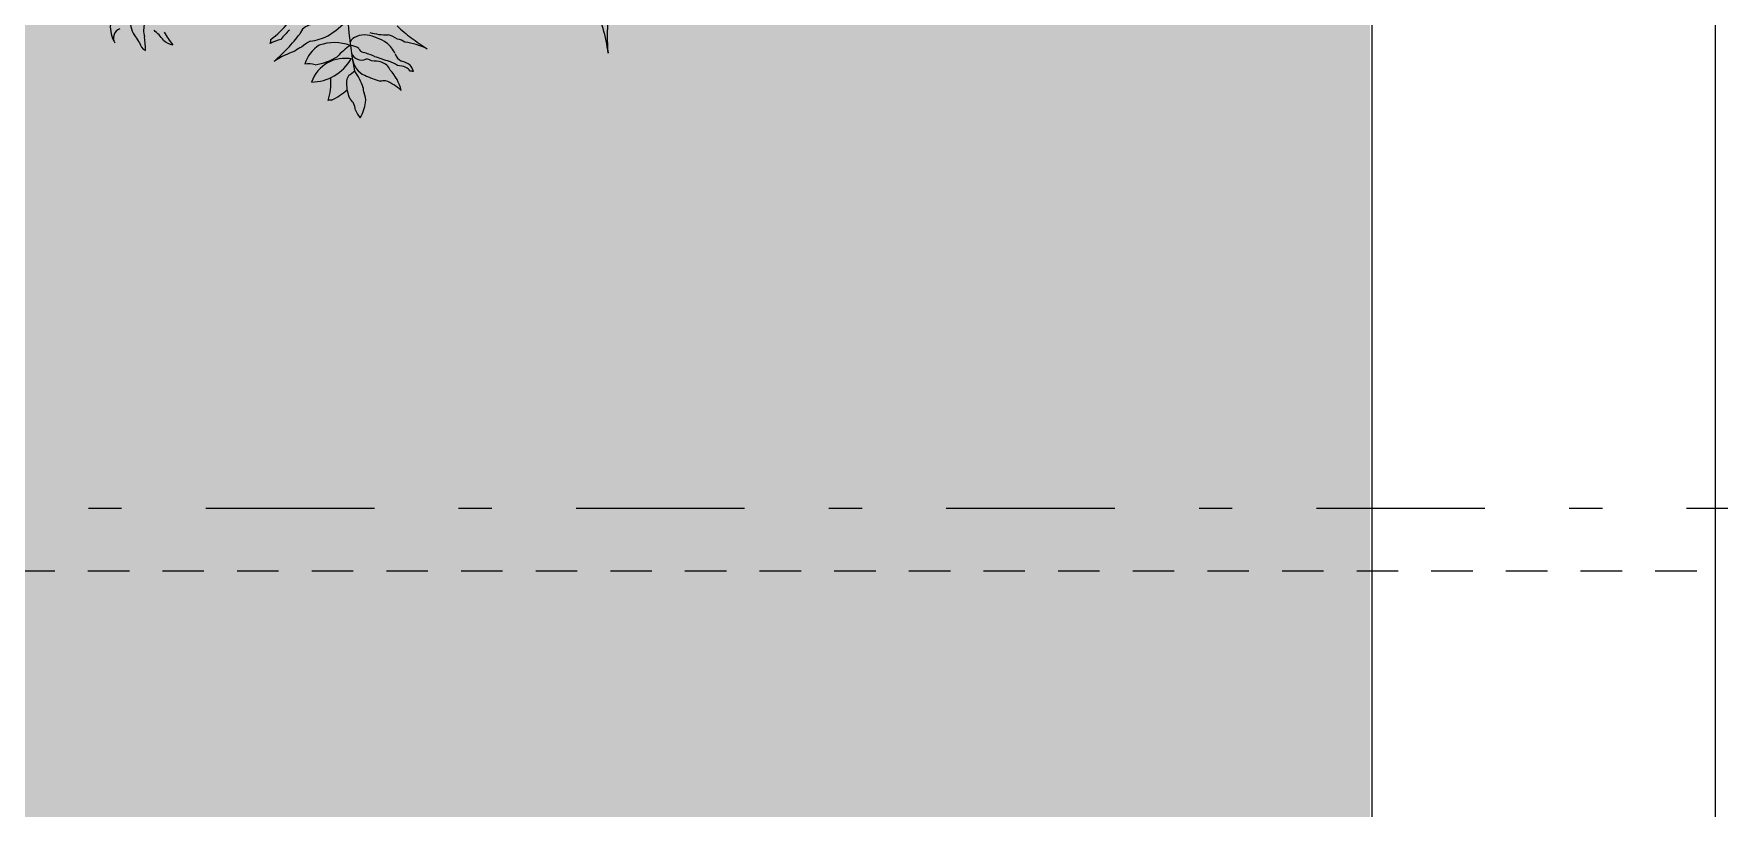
# Model space of a CAD drawing. Header units: millimetres. Extents: x -9564 to 494436, y -140371 to 4257.
# Drawn here: x -5.72 to -0.64, y 116.58 to 118.91 of the extents above; entities that cross this region are included whole.
import ezdxf
from ezdxf.enums import TextEntityAlignment as Align

# ---------------------------------------------------------------- set-up
doc = ezdxf.new("R2010")
doc.units = ezdxf.units.MM
doc.header["$MEASUREMENT"] = 0
doc.linetypes.add('DASHDOTX2', pattern=[50.8, 25.4, -12.7, 0, -12.7])
doc.linetypes.add('HIDDEN2', pattern=[0.1875, 0.125, -0.0625])
doc.layers.get('DEFPOINTS').update_dxf_attribs({"lineweight": 18})
doc.layers.add('1', color=5, linetype='Continuous')
for name, color, linetype, lineweight in [('8', 8, 'Continuous', 5), ('AS', 8, 'HIDDEN2', 5), ('HATCH', 8, 'Continuous', 13), ('XR-KOP A3_MOZART$0$A-TXTKOP', 3, 'Continuous', 5)]:
    doc.layers.add(name, color=color, linetype=linetype, lineweight=lineweight)
doc.styles.add('HAND', font='ROMAND.SHX', dxfattribs={"width": 0.8, "height": 250})
doc.styles.get("Standard").update_dxf_attribs({"font": 'arial.ttf'})
doc.styles.add('XR-KOP A3_MOZART$0$ROMAND', font='romand.shx', dxfattribs={"height": 2, "bigfont": 'bigfont.shx'})
doc.dimstyles.new('100 baru', dxfattribs={"dimtxt": 0.2, "dimasz": 0.1, "dimexe": 0.1, "dimexo": 0.1, "dimgap": 0.1, "dimtad": 1, "dimtoh": 1, "dimdec": 0, "dimlfac": 100, "dimtxsty": 'Standard', "dimblk": 'ARCHTICK', "dimcen": 0.1, "dimclrd": 8, "dimclre": 8, "dimclrt": 2, "dimadec": 0, "dimazin": 0, "dimtfac": 1, "dimtdec": 0, "dimtix": 1, "dimtmove": 0, "dimatfit": 3, "dimldrblk": 'ARCHTICK', "dimfxl": 1.25, "dimlwd": -1, "dimlwe": -1, "dimarcsym": 0})

# ---------------------------------------------------------------- blocks, each defined once
blk = doc.blocks.new('TREE03')
at = {"layer": 'HATCH'}
for centre, radius, start, end in [((89.93, -31.19), 94.66, 169.3075, 190.0663), ((20.23, -46.5), 19.21, 5.2359, 30.3163), ((-37.13, -39.6), 3.76, 174.1084, 219.6916), ((-15.73, -28.76), 15.34, 301.4527, 317.558), ((67.86, -41.89), 28.65, 174.2895, 185.7105), ((-39.35, -40.37), 4.93, 175.0094, 212.4027), ((-42.16, -42.18), 1.59, 108.9244, 211.5553), ((-11.69, -24.58), 33.27, 211.5856, 213.6788), ((-34.55, -40.95), 4.14, 162.2912, 194.8268), ((-57.69, -44.48), 19.31, 0.519, 7.3563), ((-43.77, -49.06), 10.64, 37.6803, 50.0196), ((-25.85, -36.48), 10.49, 206.7818, 220.909), ((-13.67, -50.43), 8.21, 103.6902, 117.0586), ((-18.31, -42.62), 1.03, 331.2473, 8.8649), ((-29.93, -26.25), 20.55, 307.9348, 319.0911), ((0.1, -55.22), 20.25, 134.8763, 140.9084), ((-32.94, -26.26), 25.56, 316.3513, 323.2761), ((-10.15, -42.4), 2.45, 101.2622, 159.7096), ((-11.99, -33.26), 9.59, 277.8173, 296.4228), ((-2.49, -43.6), 1.67, 103.4872, 155.1185), ((-1.56, -44.84), 3.15, 82.1656, 114.5632), ((-2.67, -50.39), 8.8, 56.452, 79.9525), ((2.11, -32.09), 9.59, 253.104, 271.7095), ((0.12, -48.83), 7.51, 59.0409, 72.3579), ((21.61, -21.72), 25.56, 226.2506, 233.1755), ((3.15, -46.13), 3.83, 57.3855, 77.3822), ((28.4, -13.08), 36.54, 232.7702, 237.8493), ((-37.5, -42.6), 1.92, 192.933, 242.5011), ((-33.52, -40.89), 2.48, 222.2049, 263.9698), ((-41.06, -18.87), 36.54, 311.6775, 316.7565), ((-9.18, -57.11), 13.32, 107.8663, 124.7238), ((-10.69, -47.28), 3.83, 112.1446, 132.1412), ((-7.26, -49.44), 7.51, 117.1689, 130.4859), ((-6.01, -48.33), 5.85, 122.7292, 162.9803), ((-6.66, -50.67), 7.68, 69.449, 109.0586), ((4.33, -55.4), 14.53, 124.6687, 136.2364), ((-4.18, -46.3), 2.86, 54.4673, 85.0395), ((-2.06, -44.08), 1.83, 202.7383, 292.9553), ((-1.56, -43.63), 1.02, 199.6991, 259.0398), ((-6.69, -61.02), 17.12, 66.6483, 73.2269), ((35.32, 56.31), 107.54, 250.878, 252.2584), ((-1.47, -47.31), 5.62, 26.0323, 49.2731), ((5.78, -44.09), 2.33, 198.9737, 241.0973), ((3.28, -56.07), 13.32, 64.8029, 81.6604), ((-10.93, -50.3), 3.75, 73.2999, 100.3401), ((-4.84, -51.62), 5.99, 78.0813, 160.5052), ((-10.58, -41.82), 7.8, 270.6741, 330.0478), ((-11.23, -37.27), 9.54, 278.3253, 302.1264), ((-6.21, -45.01), 4.01, 300.0138, 317.1962), ((-0.03, -45.2), 3.61, 188.9362, 245.2289), ((-10.55, -53.3), 9.17, 17.2691, 37.3996), ((-1.43, -47.74), 1.98, 57.557, 87.3979), ((-0.23, -51.64), 5.57, 74.3556, 91.3969), ((0.61, -48.51), 2.33, 22.8392, 73.4155), ((1.05, -50.91), 5.02, 54.2511, 72.6272), ((-2.91, -52.86), 7.73, 13.6641, 42.8442), ((3.84, -50.76), 3.92, 67.0717, 87.8752), ((3.76, -49.93), 3.91, 53.4367, 76.7618), ((4.72, -48.6), 1.59, 30.8154, 65.8877), ((4.44, -48.33), 2.25, 12.0311, 43.2696), ((6.07, -49.94), 2.16, 74.4786, 89.5985), ((-16.39, -49.77), 9.19, 341.2088, 4.5386), ((-10.95, -44.08), 9.39, 294.0217, 313.3421), ((-2.39, -49.77), 2.23, 144.5991, 182.3864), ((3.1, -49.54), 7.72, 182.4125, 201.1283), ((-0.31, -50.76), 1.5, 172.8737, 207.1459), ((6.42, -31.62), 18.64, 244.7223, 253.3479), ((1.83, -52.82), 3.42, 87.3979, 102.8159), ((-1.17, -57.33), 8.54, 47.4948, 68.3022), ((-7.32, -53.43), 0.789, 75.3733, 117.7542), ((-6.82, -55.2), 3.96, 31.4343, 46.7638), ((-7.35, -54.97), 4.32, 8.7477, 25.1132), ((-8.28, -52.07), 6.96, 329.0844, 352.0289), ((-3.93, -52.63), 2.57, 350.9161, 27.4119), ((5.16, -50.45), 9.1, 205.143, 214.8294)]:
    blk.add_arc(centre, radius, start, end, dxfattribs=at)
blk = doc.blocks.new('*U39')
at = {"layer": 'HATCH', "xscale": 17.94037446682341, "yscale": 17.94037446682341, "zscale": 17.94037446682341}
blk.add_blockref('TREE03', (0, 0), dxfattribs=at)
blk = doc.blocks.new('pot')
at = {"layer": '1', "linetype": 'DASHDOTX2', "ltscale": 0.02}
blk.add_lwpolyline([(200.0932, 160.0886), (200.0932, 159.7115), (225.016, 159.7115), (225.016, 160.0886)], dxfattribs=at)
blk = doc.blocks.new('_ArchTick')
at = {"color": 0, "linetype": 'ByBlock', "const_width": 0.15}
blk.add_lwpolyline([(-0.5, -0.5), (0.5, 0.5)], dxfattribs=at)
blk = doc.blocks.new('*D678')
at = {"color": 8, "transparency": 16777216}
for p, q in [((222.3024, 161.7224), (222.6057, 161.7224)), ((222.5057, 151.0724), (222.5057, 161.7224)), ((222.3024, 151.0724), (222.6057, 151.0724))]:
    blk.add_line(p, q, dxfattribs=at)
at = {"layer": 'DEFPOINTS', "color": 0, "transparency": 16777216}
for p in [(222.2024, 161.7224), (222.5057, 161.7224), (222.2024, 151.0724)]:
    blk.add_point(p, dxfattribs=at)
at = {"color": 8, "transparency": 16777216, "xscale": 0.1, "yscale": 0.1, "zscale": 0.1}
for p, rotation in [((222.5057, 161.7224), 90), ((222.5057, 151.0724), 270)]:
    blk.add_blockref('_ArchTick', p, dxfattribs=dict(at, rotation=rotation))
at = {"color": 2, "transparency": 16777216, "insert": (222.3036, 156.3974), "char_height": 0.2, "attachment_point": 5, "rotation": 90}
blk.add_mtext('1065', dxfattribs=at)
blk = doc.blocks.new('as1')
at = {"layer": 'AS'}
blk.add_line((137.0131, 159.278), (158.5787, 159.278), dxfattribs=at)
blk = doc.blocks.new('A$C2a879c63')
at = {"layer": '8', "transparency": 33554687}
h = blk.add_hatch(dxfattribs=at)
h.set_pattern_fill('GRASS', color=256, scale=0.005)
h.set_pattern_definition([(90, (-196.3025, -143.53514), (-0.08980256, 0.08980256), [0.0238125, -0.15579262]), (45, (-196.3025, -143.53514), (-0.08980256, 0.08980256), [0.0238125, -0.1031875]), (135, (-196.3025, -143.53514), (-0.08980256, -0.08980256), [0.0238125, -0.1031875])])
h.paths.add_polyline_path([(27.2258, 11.4873), (23.1308, 11.4873), (23.1308, 7.5373), (27.2258, 7.5373)])
h.paths.add_polyline_path([(27.2258, 12.1873), (23.1308, 12.1873), (23.1308, 11.4873), (27.2258, 11.4873)])
h.paths.add_polyline_path([(27.2258, 12.8873), (23.1308, 12.8873), (23.1308, 12.1873), (27.2258, 12.1873)])
h.paths.add_polyline_path([(27.2258, 14.6873), (23.1308, 14.6873), (23.1308, 12.8873), (27.2258, 12.8873)])
h.paths.add_polyline_path([(27.2258, 15.9873), (23.1308, 15.9873), (23.1308, 14.6873), (27.2258, 14.6873)])
h.paths.add_polyline_path([(27.2258, 18.1873), (23.1308, 18.1873), (23.1308, 15.9873), (27.2258, 15.9873)])
h.paths.add_polyline_path([(27.2258, 20.7873), (23.1308, 20.7873), (23.1308, 18.1873), (27.2258, 18.1873)])
h.paths.add_polyline_path([(27.2258, 21.5673), (23.1308, 21.5673), (23.1308, 20.7873), (27.2258, 20.7873)])
h.paths.add_polyline_path([(27.2258, 22.4373), (23.1308, 22.4373), (23.1308, 21.5673), (27.2258, 21.5673)])
h.paths.add_polyline_path([(27.2258, 23.0373), (23.1308, 23.0373), (23.1308, 22.4373), (27.2258, 22.4373)])
h.paths.add_polyline_path([(27.2258, 23.9373), (23.1308, 23.9373), (23.1308, 23.0373), (27.2258, 23.0373)])
h.paths.add_polyline_path([(27.2258, 25.3373), (23.1308, 25.3373), (23.1308, 23.9373), (27.2258, 23.9373)])
h.paths.add_polyline_path([(22.3207, 12.472), (23.6097, 12.472), (23.6097, 12.6745), (22.3207, 12.6745)], flags=9)
blk.add_lwpolyline([(27.2308, 25.3373), (27.2308, 6.9373, -0.413524), (25.7258, 5.4373), (9.5833, 5.4373)], format="xyb", dxfattribs=at)
at = {"layer": 'AS'}
for p, q in [((27.2308, 26.0697), (27.2308, 4.6489)), ((27.2308, 25.3373), (27.2308, 3.2071))]:
    blk.add_line(p, q, dxfattribs=at)
for name, p in [('pot', (-194.2329, -143.5351)), ('as1', (-130.3025, -143.2907))]:
    blk.add_blockref(name, p)
at = {"xscale": 0.001, "yscale": 0.001, "zscale": 0.001}
blk.add_blockref('*U39', (24.2226, 18.3511), dxfattribs=at)
at = {"color": 4, "style": 'HAND'}
for tag, height, rotation, p in [('DRY.WASHER', 0.054, 0, (11.9366, 24.9122)), ('PATIO', 0.135, 0, (20.9666, 21.5696)), ('GENSET', 0.135, 0, (18.2157, 17.1045)), ('PLANTERBOX', 0.135, 90, (22.169, 13.2959)), ('PLANTERBOX', 0.135, 0, (18.5224, 11.5633)), ('PATIO', 0.135, 0, (400.0395, 10.821)), ('CARPORT', 0.135, 0, (12.157, 9.7744)), ('CARPORT', 0.135, 0, (20.6202, 9.7744))]:
    blk.add_attdef(tag, text='', height=height, rotation=rotation, dxfattribs=at).set_placement(p, align=Align.MIDDLE)
at = {"layer": 'XR-KOP A3_MOZART$0$A-TXTKOP', "style": 'XR-KOP A3_MOZART$0$ROMAND'}
for tag, p in [('1:200', (37.0468, 3.1879)), ('1:100', (79.0468, 3.1879)), ('1:100', (121.0468, 3.1879)), ('1:100', (163.0468, 3.1879)), ('1:100', (205.0468, 3.1879)), ('1:100', (247.0468, 3.1879)), ('1:100', (289.0468, 3.1879)), ('1:100', (331.0468, 3.1879)), ('1:100', (373.0468, 3.1879)), ('1:100', (415.0468, 3.1879)), ('1:100', (457.0468, 3.1879)), ('1:100', (499.0468, 3.1879))]:
    blk.add_attdef(tag, text='', height=0.1296, dxfattribs=at).set_placement(p, align=Align.MIDDLE)
dim = blk.add_linear_dim(base=(28.2677, 18.1873), p1=(27.9645, 7.5373), p2=(27.9645, 18.1873), angle=90, dimstyle='100 baru')
dim.commit()
dim.dimension.update_dxf_attribs({"geometry": '*D678', "text_midpoint": (28.0656, 12.8623), "insert": (-194.2379, -143.5351)})

msp = doc.modelspace()

# ---------------------------------------------------------------- block references
msp.add_blockref('A$C2a879c63', (-28.9148, 101.3058))

doc.saveas('drawing.dxf')
